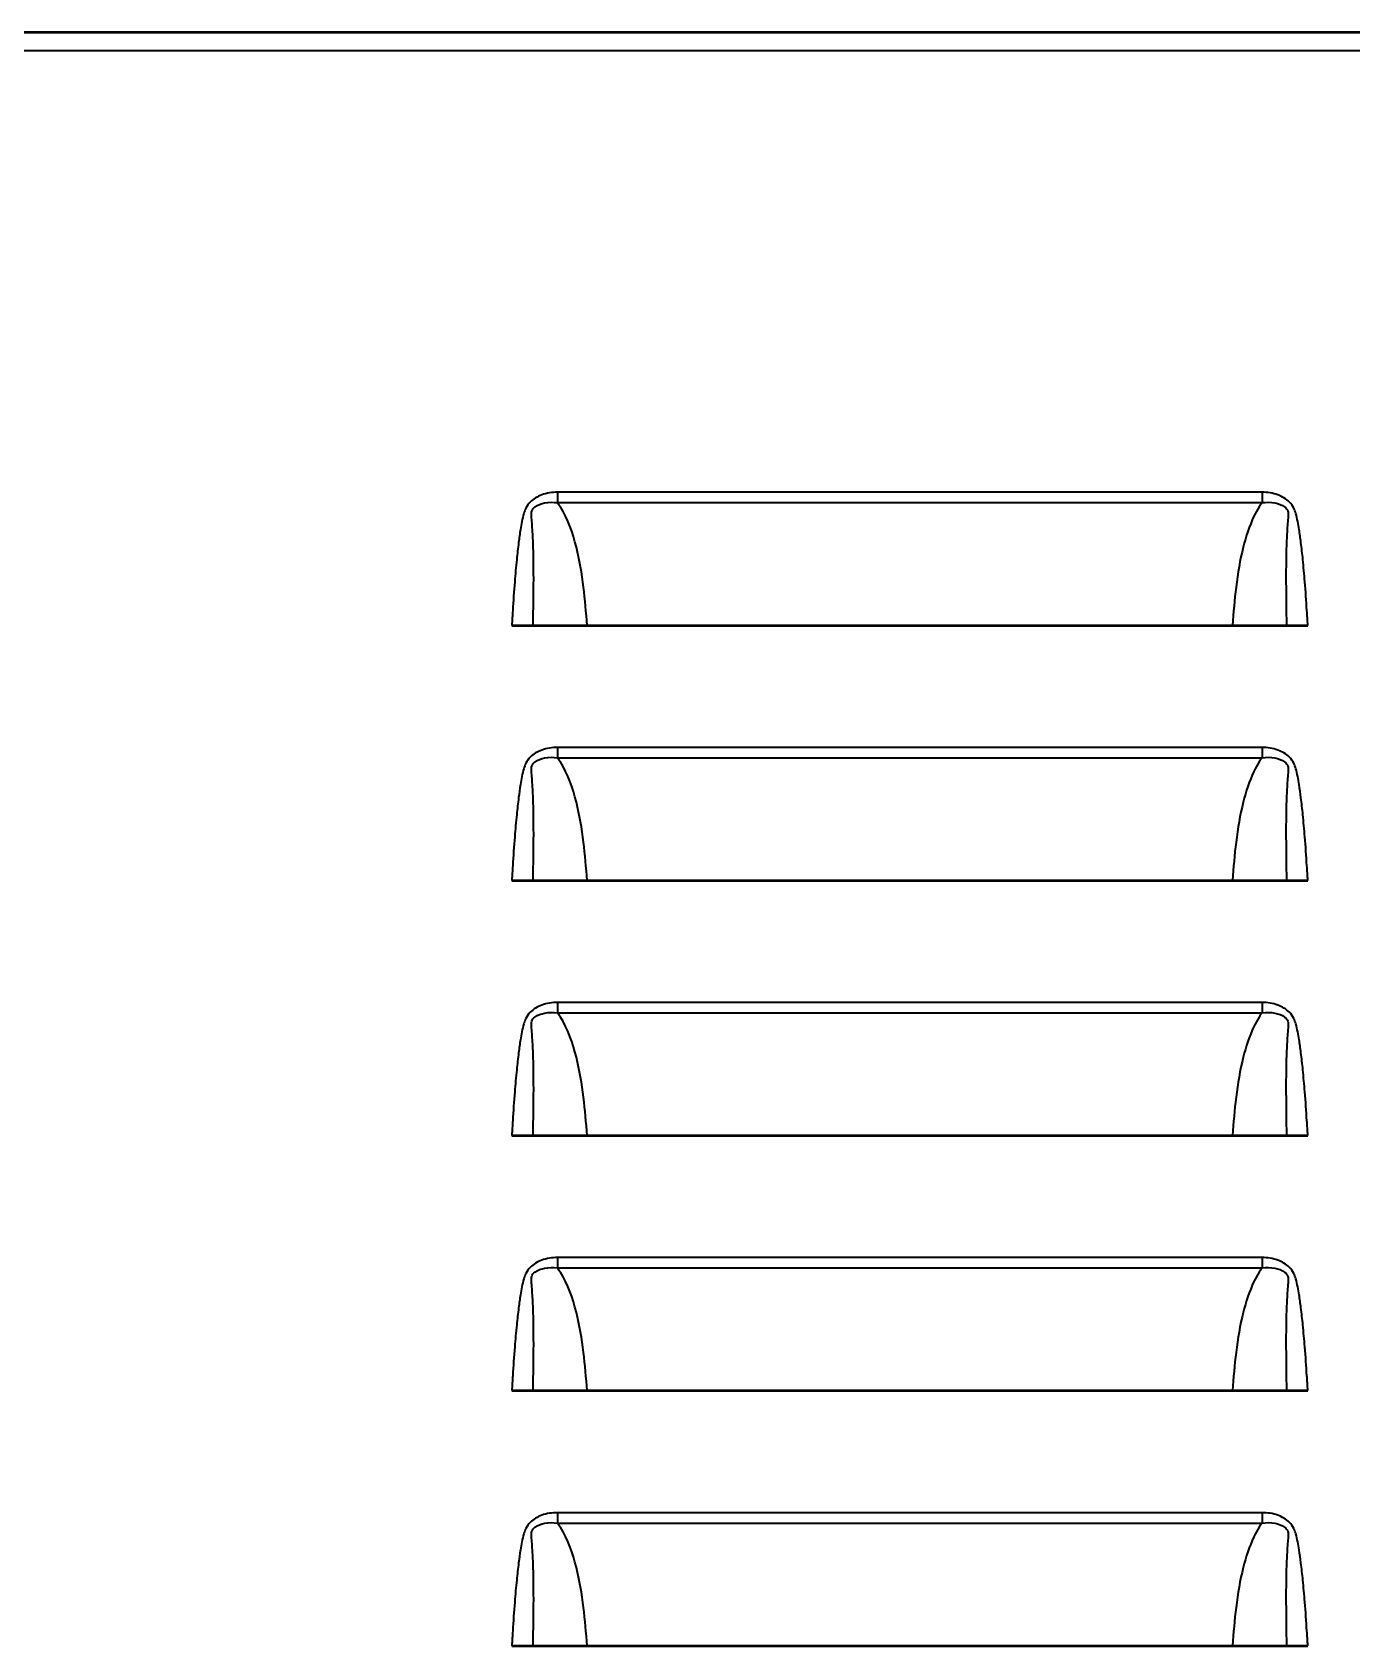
# Model space of a CAD drawing. Extents: x 0 to 1678, y -24 to 1301.
# Drawn here: x 674.59 to 688.94, y 107.82 to 125.38 of the extents above; entities that cross this region are included whole.
import ezdxf
from ezdxf.enums import TextEntityAlignment as Align

# ---------------------------------------------------------------- set-up
doc = ezdxf.new("R2010")
doc.units = 0
doc.header["$MEASUREMENT"] = 0
doc.layers.add('Visible (ANSI)', color=7, linetype='Continuous', lineweight=50)
doc.layers.add('Visible Narrow (ANSI)', color=7, linetype='Continuous', lineweight=35)

# ---------------------------------------------------------------- blocks, each defined once
blk = doc.blocks.new('CADGEN ENCOMPASS90250A RISER')
at = {"layer": 'Visible (ANSI)'}
for p, q in [((-23.711, 75.471), (23.711, 75.471)), ((-3.525, 69.018), (3.497, 69.018)), ((-3.525, 66.243), (3.497, 66.243)), ((-3.525, 63.467), (3.497, 63.467)), ((-3.525, 60.691), (3.497, 60.691)), ((-3.525, 57.916), (3.497, 57.916))]:
    blk.add_line(p, q, dxfattribs=at)
for points, knots in [([(-4.343, 69.018), (-4.307, 69.018), (-4.271, 69.018), (-4.212, 69.018), (-4.188, 69.018), (-4.145, 69.018), (-4.127, 69.018), (-4.111, 69.018)], [0, 0, 0, 0, 0.0993661, 0.0993661, 0.1756224, 0.1756224, 0.2517488, 0.2517488, 0.2517488, 0.2517488]), ([(-4.111, 69.018), (-4.084, 69.018), (-4.053, 69.018), (-3.952, 69.018), (-3.872, 69.018), (-3.702, 69.018), (-3.614, 69.018), (-3.525, 69.018)], [0.1297455, 0.1297455, 0.1297455, 0.1297455, 0.2643841, 0.2643841, 0.524384, 0.524384, 0.7684801, 0.7684801, 0.7684801, 0.7684801]), ([(3.497, 69.018), (3.586, 69.018), (3.674, 69.018), (3.84, 69.018), (3.916, 69.018), (4.018, 69.018), (4.051, 69.018), (4.081, 69.018), (4.082, 69.018), (4.083, 69.018)], [0, 0, 0, 0, 0.2439022, 0.2439022, 0.4912546, 0.4912546, 0.6304687, 0.6304687, 0.6376777, 0.6376777, 0.6376777, 0.6376777]), ([(4.083, 69.018), (4.103, 69.018), (4.129, 69.018), (4.182, 69.018), (4.207, 69.018), (4.26, 69.018), (4.288, 69.018), (4.316, 69.018)], [0, 0, 0, 0, 0.0992897, 0.0992897, 0.1754269, 0.1754269, 0.251741, 0.251741, 0.251741, 0.251741]), ([(-4.343, 66.243), (-4.307, 66.243), (-4.271, 66.243), (-4.212, 66.243), (-4.188, 66.243), (-4.145, 66.243), (-4.127, 66.243), (-4.111, 66.243)], [0, 0, 0, 0, 0.0993661, 0.0993661, 0.1756224, 0.1756224, 0.2517488, 0.2517488, 0.2517488, 0.2517488]), ([(-4.111, 66.243), (-4.084, 66.243), (-4.053, 66.243), (-3.952, 66.243), (-3.872, 66.243), (-3.702, 66.243), (-3.614, 66.243), (-3.525, 66.243)], [0.1297455, 0.1297455, 0.1297455, 0.1297455, 0.2643841, 0.2643841, 0.524384, 0.524384, 0.7684801, 0.7684801, 0.7684801, 0.7684801]), ([(3.497, 66.243), (3.586, 66.243), (3.674, 66.243), (3.84, 66.243), (3.916, 66.243), (4.018, 66.243), (4.051, 66.243), (4.081, 66.243), (4.082, 66.243), (4.083, 66.243)], [0, 0, 0, 0, 0.2439022, 0.2439022, 0.4912546, 0.4912546, 0.6304687, 0.6304687, 0.6376777, 0.6376777, 0.6376777, 0.6376777]), ([(4.083, 66.243), (4.103, 66.243), (4.129, 66.243), (4.182, 66.243), (4.207, 66.243), (4.26, 66.243), (4.288, 66.243), (4.316, 66.243)], [0, 0, 0, 0, 0.0992897, 0.0992897, 0.1754269, 0.1754269, 0.251741, 0.251741, 0.251741, 0.251741]), ([(-4.343, 63.467), (-4.307, 63.467), (-4.271, 63.467), (-4.212, 63.467), (-4.188, 63.467), (-4.145, 63.467), (-4.127, 63.467), (-4.111, 63.467)], [0, 0, 0, 0, 0.0993661, 0.0993661, 0.1756224, 0.1756224, 0.2517488, 0.2517488, 0.2517488, 0.2517488]), ([(-4.111, 63.467), (-4.084, 63.467), (-4.053, 63.467), (-3.952, 63.467), (-3.872, 63.467), (-3.702, 63.467), (-3.614, 63.467), (-3.525, 63.467)], [0.1297455, 0.1297455, 0.1297455, 0.1297455, 0.2643841, 0.2643841, 0.524384, 0.524384, 0.7684801, 0.7684801, 0.7684801, 0.7684801]), ([(3.497, 63.467), (3.586, 63.467), (3.674, 63.467), (3.84, 63.467), (3.916, 63.467), (4.018, 63.467), (4.051, 63.467), (4.081, 63.467), (4.082, 63.467), (4.083, 63.467)], [0, 0, 0, 0, 0.2439022, 0.2439022, 0.4912546, 0.4912546, 0.6304687, 0.6304687, 0.6376777, 0.6376777, 0.6376777, 0.6376777]), ([(4.083, 63.467), (4.103, 63.467), (4.129, 63.467), (4.182, 63.467), (4.207, 63.467), (4.26, 63.467), (4.288, 63.467), (4.316, 63.467)], [0, 0, 0, 0, 0.0992897, 0.0992897, 0.1754269, 0.1754269, 0.251741, 0.251741, 0.251741, 0.251741]), ([(-4.343, 60.691), (-4.307, 60.691), (-4.271, 60.691), (-4.212, 60.691), (-4.188, 60.691), (-4.145, 60.691), (-4.127, 60.691), (-4.111, 60.691)], [0, 0, 0, 0, 0.0993661, 0.0993661, 0.1756224, 0.1756224, 0.2517488, 0.2517488, 0.2517488, 0.2517488]), ([(-4.111, 60.691), (-4.084, 60.691), (-4.053, 60.691), (-3.952, 60.691), (-3.872, 60.691), (-3.702, 60.691), (-3.614, 60.691), (-3.525, 60.691)], [0.1297455, 0.1297455, 0.1297455, 0.1297455, 0.2643841, 0.2643841, 0.524384, 0.524384, 0.7684801, 0.7684801, 0.7684801, 0.7684801]), ([(3.497, 60.691), (3.586, 60.691), (3.674, 60.691), (3.84, 60.691), (3.916, 60.691), (4.018, 60.691), (4.051, 60.691), (4.081, 60.691), (4.082, 60.691), (4.083, 60.691)], [0, 0, 0, 0, 0.2439022, 0.2439022, 0.4912546, 0.4912546, 0.6304687, 0.6304687, 0.6376777, 0.6376777, 0.6376777, 0.6376777]), ([(4.083, 60.691), (4.103, 60.691), (4.129, 60.691), (4.182, 60.691), (4.207, 60.691), (4.26, 60.691), (4.288, 60.691), (4.316, 60.691)], [0, 0, 0, 0, 0.0992897, 0.0992897, 0.1754269, 0.1754269, 0.251741, 0.251741, 0.251741, 0.251741]), ([(-4.343, 57.916), (-4.307, 57.916), (-4.271, 57.916), (-4.212, 57.916), (-4.188, 57.916), (-4.145, 57.916), (-4.127, 57.916), (-4.111, 57.916)], [0, 0, 0, 0, 0.0993661, 0.0993661, 0.1756224, 0.1756224, 0.2517488, 0.2517488, 0.2517488, 0.2517488]), ([(-4.111, 57.916), (-4.084, 57.916), (-4.053, 57.916), (-3.952, 57.916), (-3.872, 57.916), (-3.702, 57.916), (-3.614, 57.916), (-3.525, 57.916)], [0.1297455, 0.1297455, 0.1297455, 0.1297455, 0.2643841, 0.2643841, 0.524384, 0.524384, 0.7684801, 0.7684801, 0.7684801, 0.7684801]), ([(3.497, 57.916), (3.586, 57.916), (3.674, 57.916), (3.84, 57.916), (3.916, 57.916), (4.018, 57.916), (4.051, 57.916), (4.081, 57.916), (4.082, 57.916), (4.083, 57.916)], [0, 0, 0, 0, 0.2439022, 0.2439022, 0.4912546, 0.4912546, 0.6304687, 0.6304687, 0.6376777, 0.6376777, 0.6376777, 0.6376777]), ([(4.083, 57.916), (4.103, 57.916), (4.129, 57.916), (4.182, 57.916), (4.207, 57.916), (4.26, 57.916), (4.288, 57.916), (4.316, 57.916)], [0, 0, 0, 0, 0.0992897, 0.0992897, 0.1754269, 0.1754269, 0.251741, 0.251741, 0.251741, 0.251741])]:
    blk.add_open_spline(points, degree=3, knots=knots, dxfattribs=at)
at = {"layer": 'Visible Narrow (ANSI)'}
for p, q in [((23.711, 75.27), (-23.711, 75.27)), ((3.818, 70.466), (-3.846, 70.466)), ((-3.846, 70.466), (-3.846, 70.353)), ((3.818, 70.466), (3.818, 70.353)), ((-3.846, 70.353), (3.818, 70.353)), ((3.818, 67.69), (-3.846, 67.69)), ((-3.846, 67.69), (-3.846, 67.577)), ((3.818, 67.69), (3.818, 67.577)), ((-3.846, 67.577), (3.818, 67.577)), ((3.818, 64.915), (-3.846, 64.915)), ((-3.846, 64.915), (-3.846, 64.801)), ((-3.846, 64.801), (3.818, 64.801)), ((3.818, 64.915), (3.818, 64.801)), ((3.818, 62.139), (-3.846, 62.139)), ((-3.846, 62.139), (-3.846, 62.026)), ((-3.846, 62.026), (3.818, 62.026)), ((3.818, 62.139), (3.818, 62.026)), ((3.818, 59.363), (-3.846, 59.363)), ((-3.846, 59.363), (-3.846, 59.25)), ((3.818, 59.363), (3.818, 59.25)), ((-3.846, 59.25), (3.818, 59.25))]:
    blk.add_line(p, q, dxfattribs=at)
for points, knots in [([(-3.846, 70.466), (-3.904, 70.466), (-3.963, 70.457), (-4.064, 70.42), (-4.108, 70.395), (-4.162, 70.34), (-4.179, 70.317), (-4.2, 70.274), (-4.207, 70.254), (-4.222, 70.206), (-4.228, 70.177), (-4.24, 70.119), (-4.245, 70.09), (-4.257, 70.014), (-4.263, 69.966), (-4.277, 69.857), (-4.283, 69.796), (-4.298, 69.654), (-4.305, 69.573), (-4.32, 69.388), (-4.327, 69.284), (-4.337, 69.125), (-4.34, 69.072), (-4.343, 69.018)], [-1.631803, -1.631803, -1.631803, -1.631803, -1.47139, -1.47139, -1.335661, -1.335661, -1.25998, -1.25998, -1.202452, -1.202452, -1.121166, -1.121166, -1.040371, -1.040371, -0.90934, -0.90934, -0.739, -0.739, -0.517557, -0.517557, -0.229682, -0.229682, -0.082165, -0.082165, -0.082165, -0.082165]), ([(4.316, 69.018), (4.313, 69.072), (4.309, 69.126), (4.299, 69.284), (4.292, 69.388), (4.277, 69.573), (4.27, 69.654), (4.256, 69.796), (4.249, 69.857), (4.235, 69.966), (4.229, 70.014), (4.217, 70.09), (4.212, 70.119), (4.2, 70.177), (4.194, 70.206), (4.18, 70.254), (4.172, 70.274), (4.151, 70.317), (4.135, 70.34), (4.08, 70.395), (4.036, 70.42), (3.935, 70.457), (3.876, 70.466), (3.818, 70.466)], [0.082165, 0.082165, 0.082165, 0.082165, 0.229836, 0.229836, 0.517665, 0.517665, 0.739072, 0.739072, 0.909385, 0.909385, 1.040395, 1.040395, 1.121163, 1.121163, 1.202448, 1.202448, 1.25998, 1.25998, 1.335659, 1.335659, 1.47139, 1.47139, 1.631803, 1.631803, 1.631803, 1.631803]), ([(-4.111, 69.018), (-4.11, 69.067), (-4.11, 69.116), (-4.107, 69.269), (-4.106, 69.372), (-4.105, 69.556), (-4.106, 69.636), (-4.107, 69.777), (-4.109, 69.838), (-4.112, 69.946), (-4.114, 69.993), (-4.119, 70.069), (-4.121, 70.097), (-4.125, 70.154), (-4.128, 70.182), (-4.131, 70.228), (-4.131, 70.246), (-4.121, 70.281), (-4.107, 70.296), (-4.062, 70.33), (-4.024, 70.343), (-3.941, 70.359), (-3.893, 70.359), (-3.846, 70.353)], [0.093902, 0.093902, 0.093902, 0.093902, 0.229682, 0.229682, 0.517557, 0.517557, 0.739, 0.739, 0.90934, 0.90934, 1.040371, 1.040371, 1.121166, 1.121166, 1.202452, 1.202452, 1.25998, 1.25998, 1.335661, 1.335661, 1.47139, 1.47139, 1.631803, 1.631803, 1.631803, 1.631803]), ([(-3.525, 69.018), (-3.534, 69.158), (-3.546, 69.297), (-3.581, 69.582), (-3.605, 69.728), (-3.641, 69.869), (-3.68, 70.024), (-3.732, 70.176), (-3.825, 70.323), (-3.835, 70.338), (-3.846, 70.353)], [-3.62413, -3.62413, -3.62413, -3.62413, -3.277404, -3.277404, -2.902135, -2.902135, -2.902135, -2.487418, -2.487418, -2.438449, -2.438449, -2.438449, -2.438449]), ([(3.818, 70.353), (3.807, 70.338), (3.797, 70.323), (3.766, 70.274), (3.747, 70.24), (3.679, 70.099), (3.642, 69.985), (3.613, 69.869), (3.577, 69.728), (3.553, 69.582), (3.518, 69.297), (3.506, 69.158), (3.497, 69.018)], [-1.706107, -1.706107, -1.706107, -1.706107, -1.657132, -1.657132, -1.552811, -1.552811, -1.242389, -1.242389, -1.242389, -0.867175, -0.867175, -0.520393, -0.520393, -0.520393, -0.520393]), ([(3.818, 70.353), (3.865, 70.359), (3.913, 70.359), (3.997, 70.343), (4.034, 70.33), (4.08, 70.296), (4.093, 70.281), (4.103, 70.246), (4.103, 70.228), (4.1, 70.182), (4.098, 70.154), (4.093, 70.097), (4.091, 70.069), (4.087, 69.993), (4.085, 69.946), (4.081, 69.838), (4.08, 69.777), (4.078, 69.636), (4.078, 69.556), (4.079, 69.373), (4.08, 69.269), (4.082, 69.116), (4.083, 69.067), (4.083, 69.018)], [-1.631803, -1.631803, -1.631803, -1.631803, -1.47139, -1.47139, -1.335659, -1.335659, -1.25998, -1.25998, -1.202448, -1.202448, -1.121163, -1.121163, -1.040395, -1.040395, -0.909385, -0.909385, -0.739072, -0.739072, -0.517665, -0.517665, -0.229836, -0.229836, -0.093902, -0.093902, -0.093902, -0.093902]), ([(-3.846, 67.69), (-3.904, 67.69), (-3.963, 67.681), (-4.064, 67.644), (-4.108, 67.619), (-4.162, 67.564), (-4.179, 67.542), (-4.2, 67.498), (-4.207, 67.478), (-4.222, 67.43), (-4.228, 67.401), (-4.24, 67.343), (-4.245, 67.314), (-4.257, 67.238), (-4.263, 67.191), (-4.277, 67.082), (-4.283, 67.02), (-4.298, 66.878), (-4.305, 66.798), (-4.32, 66.613), (-4.327, 66.508), (-4.337, 66.35), (-4.34, 66.296), (-4.343, 66.243)], [-1.631803, -1.631803, -1.631803, -1.631803, -1.47139, -1.47139, -1.335661, -1.335661, -1.25998, -1.25998, -1.202452, -1.202452, -1.121166, -1.121166, -1.040371, -1.040371, -0.90934, -0.90934, -0.739, -0.739, -0.517557, -0.517557, -0.229682, -0.229682, -0.082165, -0.082165, -0.082165, -0.082165]), ([(4.316, 66.243), (4.313, 66.296), (4.309, 66.35), (4.299, 66.508), (4.292, 66.613), (4.277, 66.798), (4.27, 66.878), (4.256, 67.02), (4.249, 67.082), (4.235, 67.191), (4.229, 67.238), (4.217, 67.314), (4.212, 67.343), (4.2, 67.401), (4.194, 67.43), (4.18, 67.478), (4.172, 67.498), (4.151, 67.542), (4.135, 67.564), (4.08, 67.619), (4.036, 67.644), (3.935, 67.681), (3.876, 67.69), (3.818, 67.69)], [0.082165, 0.082165, 0.082165, 0.082165, 0.229836, 0.229836, 0.517665, 0.517665, 0.739072, 0.739072, 0.909385, 0.909385, 1.040395, 1.040395, 1.121163, 1.121163, 1.202448, 1.202448, 1.25998, 1.25998, 1.335659, 1.335659, 1.47139, 1.47139, 1.631803, 1.631803, 1.631803, 1.631803]), ([(-4.111, 66.243), (-4.11, 66.291), (-4.11, 66.34), (-4.107, 66.493), (-4.106, 66.597), (-4.105, 66.78), (-4.106, 66.86), (-4.107, 67.001), (-4.109, 67.062), (-4.112, 67.171), (-4.114, 67.217), (-4.119, 67.293), (-4.121, 67.322), (-4.125, 67.378), (-4.128, 67.407), (-4.131, 67.452), (-4.131, 67.47), (-4.121, 67.505), (-4.107, 67.52), (-4.062, 67.554), (-4.024, 67.568), (-3.941, 67.584), (-3.893, 67.584), (-3.846, 67.577)], [0.093902, 0.093902, 0.093902, 0.093902, 0.229682, 0.229682, 0.517557, 0.517557, 0.739, 0.739, 0.90934, 0.90934, 1.040371, 1.040371, 1.121166, 1.121166, 1.202452, 1.202452, 1.25998, 1.25998, 1.335661, 1.335661, 1.47139, 1.47139, 1.631803, 1.631803, 1.631803, 1.631803]), ([(-3.525, 66.243), (-3.534, 66.382), (-3.546, 66.522), (-3.581, 66.807), (-3.605, 66.953), (-3.641, 67.093), (-3.68, 67.249), (-3.732, 67.4), (-3.825, 67.547), (-3.835, 67.562), (-3.846, 67.577)], [-3.62413, -3.62413, -3.62413, -3.62413, -3.277404, -3.277404, -2.902135, -2.902135, -2.902135, -2.487418, -2.487418, -2.438449, -2.438449, -2.438449, -2.438449]), ([(3.818, 67.577), (3.807, 67.562), (3.797, 67.547), (3.766, 67.499), (3.747, 67.464), (3.679, 67.324), (3.642, 67.21), (3.613, 67.093), (3.577, 66.953), (3.553, 66.807), (3.518, 66.522), (3.506, 66.382), (3.497, 66.243)], [-1.706107, -1.706107, -1.706107, -1.706107, -1.657132, -1.657132, -1.552811, -1.552811, -1.242389, -1.242389, -1.242389, -0.867175, -0.867175, -0.520393, -0.520393, -0.520393, -0.520393]), ([(3.818, 67.577), (3.865, 67.584), (3.913, 67.584), (3.997, 67.568), (4.034, 67.554), (4.08, 67.52), (4.093, 67.505), (4.103, 67.47), (4.103, 67.452), (4.1, 67.407), (4.098, 67.378), (4.093, 67.322), (4.091, 67.293), (4.087, 67.218), (4.085, 67.171), (4.081, 67.062), (4.08, 67.001), (4.078, 66.86), (4.078, 66.781), (4.079, 66.597), (4.08, 66.493), (4.082, 66.341), (4.083, 66.292), (4.083, 66.243)], [-1.631803, -1.631803, -1.631803, -1.631803, -1.47139, -1.47139, -1.335659, -1.335659, -1.25998, -1.25998, -1.202448, -1.202448, -1.121163, -1.121163, -1.040395, -1.040395, -0.909385, -0.909385, -0.739072, -0.739072, -0.517665, -0.517665, -0.229836, -0.229836, -0.093902, -0.093902, -0.093902, -0.093902]), ([(-3.846, 64.915), (-3.904, 64.915), (-3.963, 64.906), (-4.064, 64.869), (-4.108, 64.843), (-4.162, 64.789), (-4.179, 64.766), (-4.2, 64.723), (-4.207, 64.703), (-4.222, 64.654), (-4.228, 64.625), (-4.24, 64.568), (-4.245, 64.539), (-4.257, 64.462), (-4.263, 64.415), (-4.277, 64.306), (-4.283, 64.244), (-4.298, 64.102), (-4.305, 64.022), (-4.32, 63.837), (-4.327, 63.733), (-4.337, 63.574), (-4.34, 63.521), (-4.343, 63.467)], [-1.631803, -1.631803, -1.631803, -1.631803, -1.47139, -1.47139, -1.335661, -1.335661, -1.25998, -1.25998, -1.202452, -1.202452, -1.121166, -1.121166, -1.040371, -1.040371, -0.90934, -0.90934, -0.739, -0.739, -0.517557, -0.517557, -0.229682, -0.229682, -0.082165, -0.082165, -0.082165, -0.082165]), ([(-4.111, 63.467), (-4.11, 63.516), (-4.11, 63.565), (-4.107, 63.718), (-4.106, 63.821), (-4.105, 64.005), (-4.106, 64.085), (-4.107, 64.226), (-4.109, 64.287), (-4.112, 64.395), (-4.114, 64.442), (-4.119, 64.517), (-4.121, 64.546), (-4.125, 64.603), (-4.128, 64.631), (-4.131, 64.677), (-4.131, 64.695), (-4.121, 64.729), (-4.107, 64.744), (-4.062, 64.779), (-4.024, 64.792), (-3.941, 64.808), (-3.893, 64.808), (-3.846, 64.801)], [0.093902, 0.093902, 0.093902, 0.093902, 0.229682, 0.229682, 0.517557, 0.517557, 0.739, 0.739, 0.90934, 0.90934, 1.040371, 1.040371, 1.121166, 1.121166, 1.202452, 1.202452, 1.25998, 1.25998, 1.335661, 1.335661, 1.47139, 1.47139, 1.631803, 1.631803, 1.631803, 1.631803]), ([(-3.525, 63.467), (-3.534, 63.607), (-3.546, 63.746), (-3.581, 64.031), (-3.605, 64.177), (-3.641, 64.318), (-3.68, 64.473), (-3.732, 64.625), (-3.825, 64.772), (-3.835, 64.787), (-3.846, 64.801)], [-3.62413, -3.62413, -3.62413, -3.62413, -3.277404, -3.277404, -2.902135, -2.902135, -2.902135, -2.487418, -2.487418, -2.438449, -2.438449, -2.438449, -2.438449]), ([(3.818, 64.801), (3.807, 64.787), (3.797, 64.772), (3.766, 64.723), (3.747, 64.688), (3.679, 64.548), (3.642, 64.434), (3.613, 64.318), (3.577, 64.177), (3.553, 64.031), (3.518, 63.746), (3.506, 63.607), (3.497, 63.467)], [-1.706107, -1.706107, -1.706107, -1.706107, -1.657132, -1.657132, -1.552811, -1.552811, -1.242389, -1.242389, -1.242389, -0.867175, -0.867175, -0.520393, -0.520393, -0.520393, -0.520393]), ([(4.316, 63.467), (4.313, 63.521), (4.309, 63.574), (4.299, 63.733), (4.292, 63.837), (4.277, 64.022), (4.27, 64.102), (4.256, 64.244), (4.249, 64.306), (4.235, 64.415), (4.229, 64.462), (4.217, 64.539), (4.212, 64.568), (4.2, 64.625), (4.194, 64.654), (4.18, 64.703), (4.172, 64.723), (4.151, 64.766), (4.135, 64.789), (4.08, 64.843), (4.036, 64.869), (3.935, 64.906), (3.876, 64.915), (3.818, 64.915)], [0.082165, 0.082165, 0.082165, 0.082165, 0.229836, 0.229836, 0.517665, 0.517665, 0.739072, 0.739072, 0.909385, 0.909385, 1.040395, 1.040395, 1.121163, 1.121163, 1.202448, 1.202448, 1.25998, 1.25998, 1.335659, 1.335659, 1.47139, 1.47139, 1.631803, 1.631803, 1.631803, 1.631803]), ([(3.818, 64.801), (3.865, 64.808), (3.913, 64.808), (3.997, 64.792), (4.034, 64.779), (4.08, 64.744), (4.093, 64.729), (4.103, 64.695), (4.103, 64.677), (4.1, 64.631), (4.098, 64.603), (4.093, 64.546), (4.091, 64.517), (4.087, 64.442), (4.085, 64.395), (4.081, 64.287), (4.08, 64.226), (4.078, 64.085), (4.078, 64.005), (4.079, 63.821), (4.08, 63.718), (4.082, 63.565), (4.083, 63.516), (4.083, 63.467)], [-1.631803, -1.631803, -1.631803, -1.631803, -1.47139, -1.47139, -1.335659, -1.335659, -1.25998, -1.25998, -1.202448, -1.202448, -1.121163, -1.121163, -1.040395, -1.040395, -0.909385, -0.909385, -0.739072, -0.739072, -0.517665, -0.517665, -0.229836, -0.229836, -0.093902, -0.093902, -0.093902, -0.093902]), ([(-3.846, 62.139), (-3.904, 62.139), (-3.963, 62.13), (-4.064, 62.093), (-4.108, 62.068), (-4.162, 62.013), (-4.179, 61.991), (-4.2, 61.947), (-4.207, 61.927), (-4.222, 61.879), (-4.228, 61.85), (-4.24, 61.792), (-4.245, 61.763), (-4.257, 61.687), (-4.263, 61.639), (-4.277, 61.53), (-4.283, 61.469), (-4.298, 61.327), (-4.305, 61.246), (-4.32, 61.062), (-4.327, 60.957), (-4.337, 60.799), (-4.34, 60.745), (-4.343, 60.691)], [-1.631803, -1.631803, -1.631803, -1.631803, -1.47139, -1.47139, -1.335661, -1.335661, -1.25998, -1.25998, -1.202452, -1.202452, -1.121166, -1.121166, -1.040371, -1.040371, -0.90934, -0.90934, -0.739, -0.739, -0.517557, -0.517557, -0.229682, -0.229682, -0.082165, -0.082165, -0.082165, -0.082165]), ([(-4.111, 60.691), (-4.11, 60.74), (-4.11, 60.789), (-4.107, 60.942), (-4.106, 61.046), (-4.105, 61.229), (-4.106, 61.309), (-4.107, 61.45), (-4.109, 61.511), (-4.112, 61.619), (-4.114, 61.666), (-4.119, 61.742), (-4.121, 61.77), (-4.125, 61.827), (-4.128, 61.856), (-4.131, 61.901), (-4.131, 61.919), (-4.121, 61.954), (-4.107, 61.969), (-4.062, 62.003), (-4.024, 62.016), (-3.941, 62.032), (-3.893, 62.032), (-3.846, 62.026)], [0.093902, 0.093902, 0.093902, 0.093902, 0.229682, 0.229682, 0.517557, 0.517557, 0.739, 0.739, 0.90934, 0.90934, 1.040371, 1.040371, 1.121166, 1.121166, 1.202452, 1.202452, 1.25998, 1.25998, 1.335661, 1.335661, 1.47139, 1.47139, 1.631803, 1.631803, 1.631803, 1.631803]), ([(-3.525, 60.691), (-3.534, 60.831), (-3.546, 60.97), (-3.581, 61.256), (-3.605, 61.401), (-3.641, 61.542), (-3.68, 61.697), (-3.732, 61.849), (-3.825, 61.996), (-3.835, 62.011), (-3.846, 62.026)], [-3.62413, -3.62413, -3.62413, -3.62413, -3.277404, -3.277404, -2.902135, -2.902135, -2.902135, -2.487418, -2.487418, -2.438449, -2.438449, -2.438449, -2.438449]), ([(3.818, 62.026), (3.807, 62.011), (3.797, 61.996), (3.766, 61.947), (3.747, 61.913), (3.679, 61.772), (3.642, 61.658), (3.613, 61.542), (3.577, 61.401), (3.553, 61.256), (3.518, 60.97), (3.506, 60.831), (3.497, 60.691)], [-1.706107, -1.706107, -1.706107, -1.706107, -1.657132, -1.657132, -1.552811, -1.552811, -1.242389, -1.242389, -1.242389, -0.867175, -0.867175, -0.520393, -0.520393, -0.520393, -0.520393]), ([(4.316, 60.691), (4.313, 60.745), (4.309, 60.799), (4.299, 60.957), (4.292, 61.062), (4.277, 61.247), (4.27, 61.327), (4.256, 61.469), (4.249, 61.531), (4.235, 61.639), (4.229, 61.687), (4.217, 61.763), (4.212, 61.792), (4.2, 61.85), (4.194, 61.879), (4.18, 61.927), (4.172, 61.947), (4.151, 61.991), (4.135, 62.013), (4.08, 62.068), (4.036, 62.093), (3.935, 62.13), (3.876, 62.139), (3.818, 62.139)], [0.082165, 0.082165, 0.082165, 0.082165, 0.229836, 0.229836, 0.517665, 0.517665, 0.739072, 0.739072, 0.909385, 0.909385, 1.040395, 1.040395, 1.121163, 1.121163, 1.202448, 1.202448, 1.25998, 1.25998, 1.335659, 1.335659, 1.47139, 1.47139, 1.631803, 1.631803, 1.631803, 1.631803]), ([(3.818, 62.026), (3.865, 62.032), (3.913, 62.032), (3.997, 62.016), (4.034, 62.003), (4.08, 61.969), (4.093, 61.954), (4.103, 61.919), (4.103, 61.901), (4.1, 61.856), (4.098, 61.827), (4.093, 61.77), (4.091, 61.742), (4.087, 61.666), (4.085, 61.619), (4.081, 61.511), (4.08, 61.45), (4.078, 61.309), (4.078, 61.229), (4.079, 61.046), (4.08, 60.942), (4.082, 60.789), (4.083, 60.74), (4.083, 60.691)], [-1.631803, -1.631803, -1.631803, -1.631803, -1.47139, -1.47139, -1.335659, -1.335659, -1.25998, -1.25998, -1.202448, -1.202448, -1.121163, -1.121163, -1.040395, -1.040395, -0.909385, -0.909385, -0.739072, -0.739072, -0.517665, -0.517665, -0.229836, -0.229836, -0.093902, -0.093902, -0.093902, -0.093902]), ([(-3.846, 59.363), (-3.904, 59.363), (-3.963, 59.355), (-4.064, 59.317), (-4.108, 59.292), (-4.162, 59.238), (-4.179, 59.215), (-4.2, 59.171), (-4.207, 59.152), (-4.222, 59.103), (-4.228, 59.074), (-4.24, 59.016), (-4.245, 58.987), (-4.257, 58.911), (-4.263, 58.864), (-4.277, 58.755), (-4.283, 58.693), (-4.298, 58.551), (-4.305, 58.471), (-4.32, 58.286), (-4.327, 58.181), (-4.337, 58.023), (-4.34, 57.969), (-4.343, 57.916)], [-1.631803, -1.631803, -1.631803, -1.631803, -1.47139, -1.47139, -1.335661, -1.335661, -1.25998, -1.25998, -1.202452, -1.202452, -1.121166, -1.121166, -1.040371, -1.040371, -0.90934, -0.90934, -0.739, -0.739, -0.517557, -0.517557, -0.229682, -0.229682, -0.082165, -0.082165, -0.082165, -0.082165]), ([(4.316, 57.916), (4.313, 57.969), (4.309, 58.023), (4.299, 58.181), (4.292, 58.286), (4.277, 58.471), (4.27, 58.551), (4.256, 58.693), (4.249, 58.755), (4.235, 58.864), (4.229, 58.911), (4.217, 58.987), (4.212, 59.016), (4.2, 59.074), (4.194, 59.103), (4.18, 59.152), (4.172, 59.171), (4.151, 59.215), (4.135, 59.238), (4.08, 59.292), (4.036, 59.317), (3.935, 59.355), (3.876, 59.363), (3.818, 59.363)], [0.082165, 0.082165, 0.082165, 0.082165, 0.229836, 0.229836, 0.517665, 0.517665, 0.739072, 0.739072, 0.909385, 0.909385, 1.040395, 1.040395, 1.121163, 1.121163, 1.202448, 1.202448, 1.25998, 1.25998, 1.335659, 1.335659, 1.47139, 1.47139, 1.631803, 1.631803, 1.631803, 1.631803]), ([(-4.111, 57.916), (-4.11, 57.965), (-4.11, 58.014), (-4.107, 58.166), (-4.106, 58.27), (-4.105, 58.454), (-4.106, 58.533), (-4.107, 58.674), (-4.109, 58.736), (-4.112, 58.844), (-4.114, 58.891), (-4.119, 58.966), (-4.121, 58.995), (-4.125, 59.052), (-4.128, 59.08), (-4.131, 59.125), (-4.131, 59.143), (-4.121, 59.178), (-4.107, 59.193), (-4.062, 59.227), (-4.024, 59.241), (-3.941, 59.257), (-3.893, 59.257), (-3.846, 59.25)], [0.093902, 0.093902, 0.093902, 0.093902, 0.229682, 0.229682, 0.517557, 0.517557, 0.739, 0.739, 0.90934, 0.90934, 1.040371, 1.040371, 1.121166, 1.121166, 1.202452, 1.202452, 1.25998, 1.25998, 1.335661, 1.335661, 1.47139, 1.47139, 1.631803, 1.631803, 1.631803, 1.631803]), ([(-3.525, 57.916), (-3.534, 58.056), (-3.546, 58.195), (-3.581, 58.48), (-3.605, 58.626), (-3.641, 58.766), (-3.68, 58.922), (-3.732, 59.073), (-3.825, 59.22), (-3.835, 59.235), (-3.846, 59.25)], [-3.62413, -3.62413, -3.62413, -3.62413, -3.277404, -3.277404, -2.902135, -2.902135, -2.902135, -2.487418, -2.487418, -2.438449, -2.438449, -2.438449, -2.438449]), ([(3.818, 59.25), (3.807, 59.235), (3.797, 59.22), (3.766, 59.172), (3.747, 59.137), (3.679, 58.997), (3.642, 58.883), (3.613, 58.766), (3.577, 58.626), (3.553, 58.48), (3.518, 58.195), (3.506, 58.056), (3.497, 57.916)], [-1.706107, -1.706107, -1.706107, -1.706107, -1.657132, -1.657132, -1.552811, -1.552811, -1.242389, -1.242389, -1.242389, -0.867175, -0.867175, -0.520393, -0.520393, -0.520393, -0.520393]), ([(3.818, 59.25), (3.865, 59.257), (3.913, 59.257), (3.997, 59.241), (4.034, 59.227), (4.08, 59.193), (4.093, 59.178), (4.103, 59.143), (4.103, 59.125), (4.1, 59.08), (4.098, 59.052), (4.093, 58.995), (4.091, 58.966), (4.087, 58.891), (4.085, 58.844), (4.081, 58.736), (4.08, 58.674), (4.078, 58.533), (4.078, 58.454), (4.079, 58.27), (4.08, 58.166), (4.082, 58.014), (4.083, 57.965), (4.083, 57.916)], [-1.631803, -1.631803, -1.631803, -1.631803, -1.47139, -1.47139, -1.335659, -1.335659, -1.25998, -1.25998, -1.202448, -1.202448, -1.121163, -1.121163, -1.040395, -1.040395, -0.909385, -0.909385, -0.739072, -0.739072, -0.517665, -0.517665, -0.229836, -0.229836, -0.093902, -0.093902, -0.093902, -0.093902])]:
    blk.add_open_spline(points, degree=3, knots=knots, dxfattribs=at)
at = {"color": 0, "lineweight": 30, "flags": 104}
blk.add_attdef('DeviceAttributes', text='', height=9, dxfattribs=at).set_placement((61.669, -45.408), align=Align.TOP_LEFT)

msp = doc.modelspace()

# ---------------------------------------------------------------- block references
msp.add_blockref('CADGEN ENCOMPASS90250A RISER', (684.151, 49.908))

doc.saveas('drawing.dxf')
